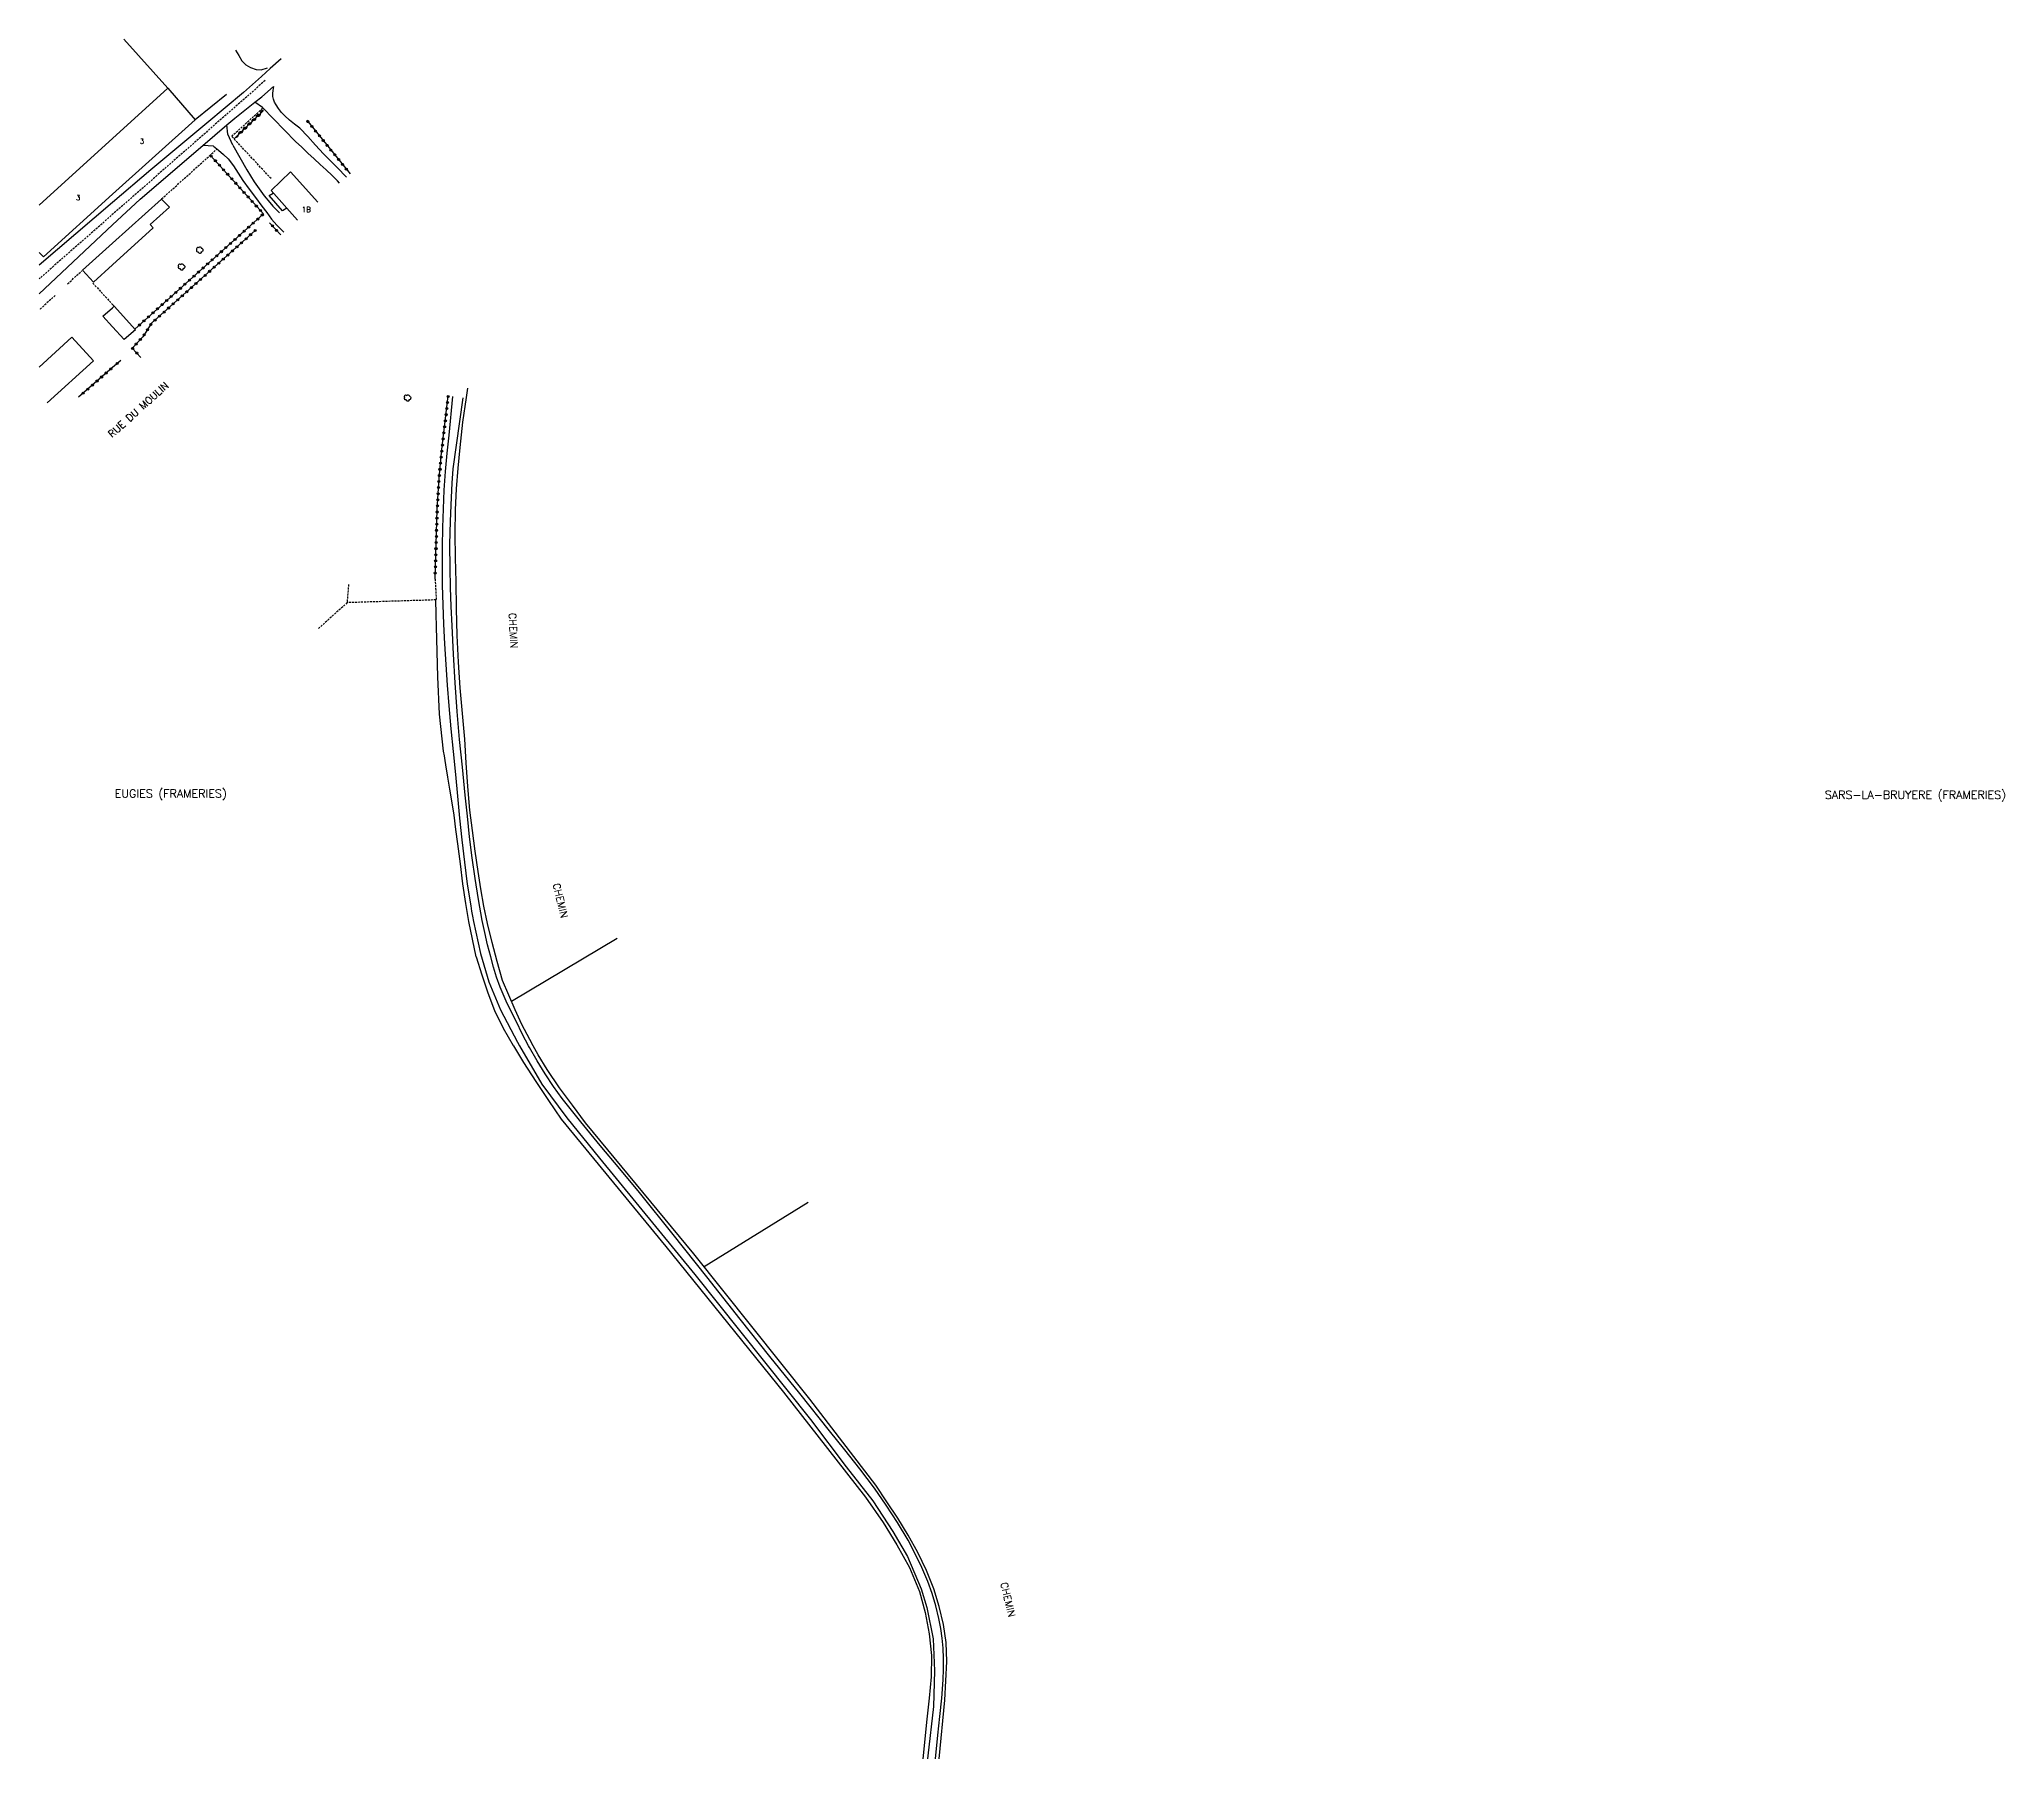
# Model space of a CAD drawing. Header units: millimetres. Extents: x 115000 to 116000, y 119000 to 119994.
# Drawn here: x 115000 to 115482.5, y 119000 to 119422.1 of the extents above; entities that cross this region are included whole.
import ezdxf
from ezdxf.enums import TextEntityAlignment as Align

# ---------------------------------------------------------------- set-up
doc = ezdxf.new("R2010")
doc.units = ezdxf.units.MM
doc.linetypes.add('DASHED', pattern=[0.75, 0.5, -0.25])
doc.layers.get('0').update_dxf_attribs({"linetype": 'CONTINUOUS'})
for name, color, linetype in [('W0001', 6, 'DASHED'), ('W0008', 7, 'CONTINUOUS'), ('W0017', 7, 'CONTINUOUS'), ('W0071', 7, 'CONTINUOUS'), ('W0101', 7, 'CONTINUOUS'), ('W0104', 1, 'CONTINUOUS'), ('W0112', 1, 'DASHED'), ('W0300', 7, 'CONTINUOUS'), ('W0310', 3, 'CONTINUOUS'), ('W0323', 7, 'CONTINUOUS'), ('W0330', 7, 'CONTINUOUS'), ('W0980', 7, 'CONTINUOUS'), ('W0989', 7, 'CONTINUOUS'), ('W0991', 7, 'CONTINUOUS'), ('W1102', 7, 'CONTINUOUS')]:
    doc.layers.add(name, color=color, linetype=linetype)
doc.styles.get("Standard").update_dxf_attribs({"font": 'romans.shx', "width": 0.85})

# ---------------------------------------------------------------- blocks, each defined once
blk = doc.blocks.new('T300')
for p, q in [((-0.8, 0.51), (-0.86, 0.34)), ((-0.86, 0.34), (-0.86, 0.17)), ((-0.86, 0.17), (-0.74, 0.06)), ((-0.69, 0.63), (-0.8, 0.51)), ((-0.8, -0.06), (-0.74, 0.06)), ((-0.74, 0.06), (-0.69, 0.11)), ((-0.57, 0.69), (-0.69, 0.63)), ((-0.46, 0.69), (-0.57, 0.69)), ((-0.29, 0.63), (-0.46, 0.69)), ((-0.29, 0.63), (-0.17, 0.74)), ((-0.23, 0.57), (-0.29, 0.63)), ((-0.17, 0.74), (-0.06, 0.8)), ((-0.06, 0.8), (0.06, 0.8)), ((0.06, 0.8), (0.23, 0.74)), ((0.23, 0.74), (0.34, 0.63)), ((0.34, 0.63), (0.4, 0.51)), ((0.46, 0.46), (0.34, 0.46)), ((0.4, 0.51), (0.4, 0.46)), ((0.57, 0.4), (0.46, 0.46)), ((0.57, 0.4), (0.69, 0.29)), ((0.69, 0.29), (0.74, 0.17)), ((0.74, 0.06), (0.69, -0.17)), ((0.74, 0.17), (0.74, 0.06)), ((-0.8, -0.17), (-0.8, -0.06)), ((-0.8, -0.23), (-0.8, -0.17)), ((-0.74, -0.34), (-0.8, -0.23)), ((-0.69, -0.4), (-0.74, -0.34)), ((-0.51, -0.46), (-0.69, -0.4)), ((-0.4, -0.46), (-0.51, -0.46)), ((-0.4, -0.46), (-0.34, -0.46)), ((-0.34, -0.46), (-0.34, -0.4)), ((-0.34, -0.51), (-0.34, -0.46)), ((-0.29, -0.63), (-0.34, -0.51)), ((-0.17, -0.74), (-0.29, -0.63)), ((-0.06, -0.8), (-0.17, -0.74)), ((0.06, -0.8), (-0.06, -0.8)), ((0.17, -0.74), (0.06, -0.8)), ((0.23, -0.69), (0.17, -0.74)), ((0.29, -0.46), (0.23, -0.46)), ((0.29, -0.63), (0.23, -0.69)), ((0.46, -0.4), (0.29, -0.46)), ((0.34, -0.51), (0.29, -0.63)), ((0.34, -0.51), (0.34, -0.46)), ((0.57, -0.34), (0.46, -0.4)), ((0.63, -0.29), (0.57, -0.34)), ((0.69, -0.17), (0.63, -0.29))]:
    blk.add_line(p, q)
blk = doc.blocks.new('t323o')
at = {"color": 0, "linetype": 'Continuous'}
for radius in [0.25, 0.15]:
    blk.add_circle((0, 0), radius, dxfattribs=at)
blk = doc.blocks.new('t310o')
at = {"color": 0, "linetype": 'Continuous'}
for centre, start, end in [((-0.5, 0.38), 216.8699, 323.1304), ((0.5, -0.37), 36.8699, 143.1303)]:
    blk.add_arc(centre, 0.625, start, end, dxfattribs=at)

msp = doc.modelspace()

# ---------------------------------------------------------------- linework, layer by layer
at = {"layer": 'W0001'}
msp.add_lwpolyline([(115055.42, 119411.96), (115000, 119363.33)], dxfattribs=at)
at = {"layer": 'W0008'}
for points in [[(115059.34, 119417.28), (115059.34, 119417.28), (115059.34, 119417.28), (115056.68, 119414.9), (115054.57, 119412.95), (115050.14, 119409.08), (115045.63, 119405.29), (115041.12, 119401.51)], [(115048.03, 119402.76), (115051.31, 119405.39), (115052.9, 119406.66), (115054.6, 119408.01), (115057.51, 119410.54), (115057.51, 119410.54), (115057.51, 119410.54), (115057.51, 119410.54)], [(115018, 119376.55), (115024.72, 119382.85), (115040.16, 119396.04), (115046.05, 119401.07), (115048.03, 119402.76)], [(115041.12, 119401.51), (115027.34, 119390.03), (115018, 119382.03)], [(115018, 119382.03), (115000, 119366.62)], [(115000, 119359.65), (115018, 119376.55)]]:
    msp.add_lwpolyline(points, dxfattribs=at)
at = {"layer": 'W0017'}
for points in [[(115048.14, 119419.46), (115048.94, 119418.16), (115049.73, 119416.85), (115050.73, 119415.82), (115051.88, 119415.17), (115053.2, 119414.73), (115054.48, 119414.59), (115055.99, 119415.06)], [(115075.38, 119388.25), (115075.17, 119388.48), (115073.4, 119390.37), (115071.6, 119392.17), (115069.77, 119394), (115067.83, 119396.12), (115065.92, 119398.23), (115063.92, 119400.25), (115062.68, 119401.28), (115061.43, 119402.25), (115060.25, 119403.35), (115059.48, 119404.17), (115058.75, 119405.08), (115058.12, 119406.03), (115057.77, 119406.68), (115057.48, 119407.37), (115057.32, 119408.08), (115057.32, 119408.8), (115057.43, 119409.52), (115057.6, 119410.5)], [(115062.88, 119397.03), (115054.78, 119405.34), (115052.9, 119406.66)], [(115047.48, 119396.08), (115046.27, 119398.79), (115046.05, 119401.07)], [(115042.75, 119395.88), (115040.16, 119396.04)], [(115042.75, 119395.88), (115043.97, 119394.85), (115045.2, 119393.83), (115046.35, 119392.72), (115047.65, 119391.05), (115048.8, 119389.25), (115049.97, 119387.45), (115051.52, 119385.35), (115053.08, 119383.23), (115054.65, 119381.15), (115055.83, 119379.55), (115057.03, 119377.97), (115058.28, 119376.45), (115059.68, 119375.05), (115060.01, 119374.76)], [(115047.48, 119396.08), (115049.2, 119393.05), (115050.92, 119390.05), (115052.75, 119387.12), (115053.95, 119385.37), (115055.2, 119383.65), (115056.55, 119382.03), (115057.35, 119381.17), (115058.15, 119380.32), (115058.97, 119379.48)], [(115073.68, 119386.75), (115073.17, 119387.32), (115071.88, 119388.68), (115070.45, 119390.08), (115068.97, 119391.4), (115067.48, 119392.75), (115065.95, 119394.17), (115064.43, 119395.6), (115062.88, 119397.03)]]:
    msp.add_lwpolyline(points, dxfattribs=at)
at = {"layer": 'W0071'}
for points in [[(115101.46, 119334.43), (115101.46, 119334.43), (115101.46, 119334.43), (115100.53, 119324.96), (115100.03, 119320.47), (115099.62, 119315.97), (115099.32, 119311.4), (115099.11, 119306.83), (115098.97, 119302.25), (115098.88, 119297.53), (115098.86, 119292.8), (115098.9, 119288.07), (115099.04, 119283.29), (115099.25, 119278.51), (115099.45, 119273.73), (115099.8, 119268.65), (115100.15, 119263.56), (115100.54, 119258.47), (115101.05, 119252.86), (115101.62, 119247.25), (115102.17, 119241.64), (115102.66, 119236.27), (115103.14, 119230.9), (115103.7, 119225.54), (115104.35, 119220.13), (115105.07, 119214.73), (115105.91, 119209.34), (115106.13, 119208.07), (115106.36, 119206.8), (115106.59, 119205.53)], [(115108.69, 119205.8), (115107.84, 119210.93), (115106.99, 119216.05), (115106.23, 119221.19), (115105.62, 119226.3), (115105.1, 119231.41), (115104.58, 119236.53), (115103.88, 119243.38), (115103.18, 119250.24), (115102.58, 119257.09), (115102.08, 119264.1), (115101.68, 119271.12), (115101.34, 119278.14), (115101.12, 119282.85), (115100.93, 119287.56), (115100.82, 119292.27), (115100.81, 119298.06), (115100.92, 119303.84), (115101.15, 119309.62), (115101.34, 119313.13), (115101.57, 119316.64), (115101.57, 119316.64), (115101.57, 119316.64), (115104.04, 119334.1), (115104.04, 119334.1)], [(115106.59, 119205.53), (115108.29, 119197.71), (115110.36, 119190.73), (115113.2, 119183.87), (115117.36, 119175.89), (115117.88, 119175)], [(115120.11, 119175), (115118.65, 119177.77), (115117.04, 119181.03), (115115.43, 119184.28), (115114.64, 119185.99), (115113.85, 119187.69), (115113.13, 119189.41), (115112.27, 119191.86), (115111.52, 119194.35), (115110.82, 119196.85), (115110.06, 119199.82), (115109.38, 119202.82), (115108.69, 119205.8)], [(115117.88, 119175), (115123.37, 119165.6), (115129.52, 119157.29), (115137.55, 119147.42), (115160.92, 119118.84), (115189.35, 119083.26), (115198.1, 119071.69), (115204.65, 119063.33), (115209.51, 119055.76), (115213.11, 119049.63), (115216.52, 119041.66), (115217.91, 119037.11), (115219.45, 119029.4), (115219.75, 119021.59), (115219.48, 119012.79), (115218.15, 119000.7), (115218.06, 119000)], [(115219.97, 119000), (115220.54, 119005.8), (115221.04, 119010.33), (115221.53, 119014.87), (115221.85, 119019.4), (115221.95, 119021.99), (115221.99, 119024.57), (115221.89, 119027.15), (115221.65, 119029.58), (115221.28, 119032), (115220.82, 119034.4), (115220.07, 119037.49), (115219.15, 119040.54), (115218.08, 119043.54), (115216.65, 119046.97), (115215.02, 119050.32), (115213.28, 119053.61), (115210.71, 119057.98), (115207.91, 119062.22), (115205.01, 119066.38), (115201.44, 119071.15), (115197.72, 119075.81), (115193.98, 119080.46), (115186.69, 119089.62), (115179.36, 119098.75), (115172.03, 119107.88), (115163.83, 119118.27), (115155.64, 119128.68), (115147.35, 119139), (115142.53, 119144.78), (115137.68, 119150.54), (115132.92, 119156.37), (115130.64, 119159.21), (115128.38, 119162.07), (115126.23, 119165), (115124.16, 119168.11), (115122.21, 119171.31), (115120.35, 119174.56), (115120.11, 119175)]]:
    msp.add_lwpolyline(points, dxfattribs=at)
at = {"layer": 'W0101'}
for points in [[(115018, 119397.77), (115031.59, 119410.11)], [(115031.59, 119410.11), (115038.29, 119402.37)], [(115038.29, 119402.37), (115018, 119384.05)], [(115000.97, 119382.32), (115018, 119397.77)], [(115063.39, 119377.72), (115056.92, 119384.95), (115061.66, 119389.55)], [(115000, 119381.41), (115000.97, 119382.32)], [(115018, 119384.05), (115001, 119368.68)], [(115001, 119368.68), (115000, 119369.77)]]:
    msp.add_lwpolyline(points, dxfattribs=at)
at = {"layer": 'W0104'}
for points in [[(115031.59, 119410.11), (115020.75, 119422.1)], [(115045.96, 119408.52), (115045.96, 119408.52), (115038.29, 119402.37)], [(115018, 119372.07), (115030, 119382.88), (115032, 119380.92), (115027.23, 119376.65), (115027.97, 119375.8), (115018, 119366.72)], [(115060.8, 119380.62), (115059.68, 119379.97), (115056.4, 119383.77), (115057.43, 119384.37)], [(115018, 119366.72), (115013.32, 119362.45), (115010.6, 119365.4), (115018, 119372.07)], [(115018, 119351.53), (115015.63, 119354.15), (115018, 119356.22)], [(115018, 119356.22), (115018.4, 119356.57), (115023.63, 119350.77), (115020.85, 119348.37), (115018, 119351.53)], [(115000, 119341.64), (115008, 119348.97), (115013.28, 119343.15), (115001.92, 119332.85)]]:
    msp.add_lwpolyline(points, dxfattribs=at)
at = {"layer": 'W0112'}
for points in [[(115047.23, 119398.28), (115054.97, 119405.32)], [(115056.88, 119387.92), (115047.23, 119398.28)], [(115030.02, 119382.9), (115043.6, 119395.15)], [(115006.95, 119362.08), (115010.4, 119365.23)], [(115013.15, 119362.25), (115018, 119356.98)], [(115003.92, 119359.2), (115000, 119355.7)], [(115018, 119356.98), (115018.4, 119356.57)], [(115097.15, 119289.57), (115097.45, 119284.48), (115075.6, 119283.8), (115068.38, 119277.33)], [(115075.92, 119288.28), (115075.53, 119283.73)]]:
    msp.add_lwpolyline(points, dxfattribs=at)
at = {"layer": 'W0310'}
msp.add_lwpolyline([(115054.92, 119404.52), (115047.8, 119397.7)], dxfattribs=at)
at = {"layer": 'W0323'}
for points in [[(115065.65, 119402.24), (115065.65, 119402.24), (115065.65, 119402.24), (115076.31, 119389.07)], [(115041.97, 119393.68), (115055.03, 119379.23), (115023.45, 119350.97)], [(115059.26, 119374.1), (115056.52, 119377.08)], [(115053, 119375.15), (115027.57, 119352.4), (115025.4, 119349.03), (115022.83, 119346.28), (115024.92, 119343.97)], [(115020, 119343.28), (115018, 119341.55)], [(115018, 119341.55), (115009.65, 119334.27)], [(115097.15, 119289.57), (115097.68, 119306.65), (115098.15, 119314.43), (115098.83, 119321.37), (115100.4, 119334.54), (115100.4, 119334.54)]]:
    msp.add_lwpolyline(points, dxfattribs=at)
at = {"layer": 'W0330'}
for points in [[(115113.73, 119191.08), (115112.43, 119195.72), (115111.17, 119200.38), (115110, 119205.07), (115109.13, 119209.3), (115108.38, 119213.57), (115107.7, 119217.83), (115106.97, 119222.83), (115106.3, 119227.87), (115105.72, 119232.9), (115105.22, 119238.68), (115104.82, 119244.48), (115104.42, 119250.28), (115103.88, 119256.58), (115103.32, 119262.88), (115102.88, 119269.2), (115102.6, 119275.78), (115102.43, 119282.37), (115102.32, 119288.93), (115102.18, 119294.83), (115102.07, 119300.73), (115102.13, 119306.63), (115102.4, 119311.73), (115102.8, 119316.83), (115103.3, 119321.93), (115104, 119328.08), (115104.83, 119334.2), (115105.19, 119336.43)], [(115107.23, 119196.82), (115106.35, 119201.2), (115105.45, 119205.55), (115104.68, 119209.92), (115103.97, 119214.8), (115103.4, 119219.68), (115102.77, 119224.57), (115102.28, 119228.08), (115101.8, 119231.6), (115101.28, 119235.12), (115100.8, 119238.05), (115100.28, 119241), (115099.8, 119243.95), (115099.63, 119245.05), (115099.43, 119246.2), (115099.25, 119247.32), (115098.28, 119256.43), (115097.85, 119265.6), (115097.6, 119274.8), (115097.52, 119277.88), (115097.43, 119280.97), (115097.35, 119284.48)], [(115115.9, 119185.97), (115141.89, 119201.4)], [(115107.23, 119196.82), (115108.63, 119192.43), (115110.07, 119188.02), (115111.73, 119183.7), (115113.9, 119179.33), (115116.33, 119175.08), (115116.38, 119175)], [(115121.22, 119175), (115120.38, 119176.52), (115118.43, 119180.28), (115116.8, 119183.83), (115115.27, 119187.47), (115113.73, 119191.08)], [(115116.38, 119175), (115118.88, 119170.9), (115121.88, 119166.22), (115125, 119161.6), (115128.13, 119157), (115153.77, 119125.77), (115182.68, 119089.98), (115193.47, 119076.17), (115198.13, 119070.18), (115202.82, 119064.18), (115207.12, 119057.97), (115210.48, 119052.52), (115213.58, 119046.9), (115216.03, 119041.07), (115217.48, 119035.92), (115218.48, 119030.63), (115219, 119025.32), (115218.92, 119020.12), (115218.42, 119014.9), (115217.9, 119009.68), (115216.85, 119000)], [(115220.9, 119000), (115222.27, 119014.38), (115222.52, 119019.1), (115222.77, 119023.82), (115222.62, 119028.5), (115221.97, 119032.97), (115220.93, 119037.37), (115219.62, 119041.68), (115217.82, 119046.2), (115215.67, 119050.6), (115213.32, 119054.88), (115210.78, 119059.03), (115208.07, 119063.08), (115205.33, 119067.12), (115189.12, 119088.3), (115160.7, 119123.93), (115134.1, 119156.07), (115130.88, 119160.4), (115127.67, 119164.72), (115124.63, 119169.18), (115122.43, 119172.8), (115121.22, 119175)], [(115188.7, 119136.58), (115163.25, 119120.73)]]:
    msp.add_lwpolyline(points, dxfattribs=at)
at = {"layer": 'W1102'}
msp.add_lwpolyline([(115061.66, 119389.55), (115068.4, 119382.12)], dxfattribs=at)

# ---------------------------------------------------------------- block references
at = {"layer": 'W0300'}
for p in [(115034.97, 119366.2), (115039.43, 119370.32), (115090.45, 119334.03)]:
    msp.add_blockref('T300', p, dxfattribs=at)
at = {"layer": 'W0310', "rotation": 223.7666083909423}
for p in [(115049.97, 119399.78), (115051.05, 119400.81), (115052.13, 119401.85), (115053.22, 119402.89), (115054.3, 119403.93), (115048.88, 119398.74)]:
    msp.add_blockref('t310o', p, dxfattribs=at)
at = {"layer": 'W0323'}
for p, rotation in [((115065.93, 119401.89), 308.9762981220761), ((115066.88, 119400.73), 308.9762981220761), ((115067.82, 119399.56), 308.9762981220761), ((115068.76, 119398.4), 308.9762981220761), ((115069.71, 119397.23), 308.9762981220761), ((115070.65, 119396.06), 308.9762981220761), ((115042.21, 119393.41), 312.120562982228), ((115043.22, 119392.3), 312.120562982228), ((115044.22, 119391.19), 312.120562982228), ((115071.59, 119394.9), 308.9762981220761), ((115072.54, 119393.73), 308.9762981220761), ((115073.48, 119392.57), 308.9762981220761), ((115074.42, 119391.4), 308.9762981220761), ((115045.23, 119390.07), 312.120562982228), ((115046.24, 119388.96), 312.120562982228), ((115047.24, 119387.85), 312.120562982228), ((115048.25, 119386.74), 312.120562982228), ((115049.25, 119385.62), 312.120562982228), ((115075.37, 119390.23), 308.9762981220761), ((115050.26, 119384.51), 312.120562982228), ((115051.27, 119383.4), 312.120562982228), ((115052.27, 119382.29), 312.120562982228), ((115053.28, 119381.17), 312.120562982228), ((115051.39, 119375.98), 221.8277520604001), ((115052.51, 119376.98), 221.8277520604001), ((115053.63, 119377.98), 221.8277520604001), ((115054.28, 119380.06), 312.120562982228), ((115054.75, 119378.98), 221.8277520604001), ((115057.23, 119376.31), 132.579650541069), ((115046.92, 119371.97), 221.8277520604001), ((115048.04, 119372.97), 221.8277520604001), ((115048.52, 119371.14), 221.8128595357291), ((115049.16, 119373.97), 221.8277520604001), ((115049.64, 119372.14), 221.8128595357291), ((115050.28, 119374.98), 221.8277520604001), ((115050.76, 119373.14), 221.8128595357291), ((115051.88, 119374.14), 221.8128595357291), ((115052.99, 119375.14), 221.8128595357291), ((115058.24, 119375.2), 132.579650541069), ((115041.33, 119366.97), 221.8277520604001), ((115042.45, 119367.97), 221.8277520604001), ((115043.57, 119368.97), 221.8277520604001), ((115044.05, 119367.14), 221.8128595357291), ((115044.69, 119369.97), 221.8277520604001), ((115045.17, 119368.14), 221.8128595357291), ((115045.8, 119370.97), 221.8277520604001), ((115046.29, 119369.14), 221.8128595357291), ((115047.4, 119370.14), 221.8128595357291), ((115035.75, 119361.97), 221.8277520604001), ((115036.86, 119362.97), 221.8277520604001), ((115037.98, 119363.97), 221.8277520604001), ((115038.46, 119362.14), 221.8128595357291), ((115039.1, 119364.97), 221.8277520604001), ((115039.58, 119363.14), 221.8128595357291), ((115040.22, 119365.97), 221.8277520604001), ((115040.7, 119364.14), 221.8128595357291), ((115041.81, 119365.14), 221.8128595357291), ((115042.93, 119366.14), 221.8128595357291), ((115030.16, 119356.97), 221.8277520604001), ((115031.27, 119357.97), 221.8277520604001), ((115032.39, 119358.97), 221.8277520604001), ((115032.87, 119357.14), 221.8128595357291), ((115033.51, 119359.97), 221.8277520604001), ((115033.99, 119358.14), 221.8128595357291), ((115034.63, 119360.97), 221.8277520604001), ((115035.11, 119359.14), 221.8128595357291), ((115036.22, 119360.14), 221.8128595357291), ((115037.34, 119361.14), 221.8128595357291), ((115024.57, 119351.97), 221.8277520604001), ((115025.69, 119352.97), 221.8277520604001), ((115026.8, 119353.97), 221.8277520604001), ((115027.36, 119352.08), 237.234681861017), ((115027.92, 119354.97), 221.8277520604001), ((115028.4, 119353.14), 221.8128595357291), ((115029.04, 119355.97), 221.8277520604001), ((115029.52, 119354.14), 221.8128595357291), ((115030.63, 119355.14), 221.8128595357291), ((115031.75, 119356.14), 221.8128595357291), ((115023.78, 119347.29), 226.9712225674806), ((115024.8, 119348.39), 226.9712225674806), ((115025.74, 119349.55), 237.234681861017), ((115026.55, 119350.81), 237.234681861017), ((115019.13, 119342.53), 220.9089294915551), ((115022.91, 119346.19), 312.0555771257676), ((115023.92, 119345.08), 312.0555771257676), ((115014.17, 119338.21), 221.0848446921166), ((115015.3, 119339.2), 221.0848446921166), ((115016.43, 119340.18), 221.0848446921166), ((115017.56, 119341.17), 221.0848446921166), ((115010.78, 119335.25), 221.0848446921166), ((115011.91, 119336.24), 221.0848446921166), ((115013.04, 119337.23), 221.0848446921166), ((115100.21, 119332.93), 83.21776337902438), ((115100.39, 119334.42), 83.21776337902438), ((115099.68, 119328.46), 83.21776337902438), ((115099.85, 119329.95), 83.21776337902438), ((115100.03, 119331.44), 83.21776337902438), ((115099.15, 119323.99), 83.21776337902438), ((115099.32, 119325.48), 83.21776337902438), ((115099.5, 119326.97), 83.21776337902438), ((115098.65, 119319.52), 84.37450399751235), ((115098.8, 119321.01), 84.37450399751235), ((115098.97, 119322.5), 83.21776337902438), ((115098.1, 119313.55), 86.5662229326427), ((115098.21, 119315.04), 84.37450399751235), ((115098.36, 119316.53), 84.37450399751235), ((115098.5, 119318.03), 84.37450399751235), ((115097.83, 119309.05), 86.5662229326427), ((115097.92, 119310.55), 86.5662229326427), ((115098.01, 119312.05), 86.5662229326427), ((115097.62, 119304.56), 88.212916542933), ((115097.66, 119306.06), 88.212916542933), ((115097.74, 119307.56), 86.5662229326427), ((115097.48, 119300.06), 88.212916542933), ((115097.52, 119301.56), 88.212916542933), ((115097.57, 119303.06), 88.212916542933), ((115097.29, 119294.06), 88.212916542933), ((115097.34, 119295.56), 88.212916542933), ((115097.38, 119297.06), 88.212916542933), ((115097.43, 119298.56), 88.212916542933), ((115097.2, 119291.07), 88.212916542933), ((115097.24, 119292.57), 88.212916542933)]:
    msp.add_blockref('t323o', p, dxfattribs=dict(at, rotation=rotation))

# ---------------------------------------------------------------- texts
at = {"layer": 'W0980'}
for s, p in [('EUGIES (FRAMERIES)', (115032.27, 119236.8)), ('SARS-LA-BRUYERE (FRAMERIES)', (115460.56, 119236.49))]:
    msp.add_text(s, height=2, dxfattribs=at).set_placement(p, align=Align.MIDDLE)
at = {"layer": 'W0989'}
for s, rotation, p in [('RUE DU MOULIN', 41.9832, (115017.86, 119324.2)), ('CHEMIN', 272.869, (115115.26, 119281.25)), ('CHEMIN', 283.4994, (115126.05, 119214.69)), ('CHEMIN', 283.4994, (115235.92, 119043.09))]:
    msp.add_text(s, height=1.75, rotation=rotation, dxfattribs=at).set_placement(p)
at = {"layer": 'W0991'}
for s, p in [('3', (115025.21, 119397.08)), ('3', (115009.53, 119383.23)), ('1B', (115065.54, 119380.33))]:
    msp.add_text(s, height=1.25, dxfattribs=at).set_placement(p, align=Align.MIDDLE_CENTER)

doc.saveas('drawing.dxf')
